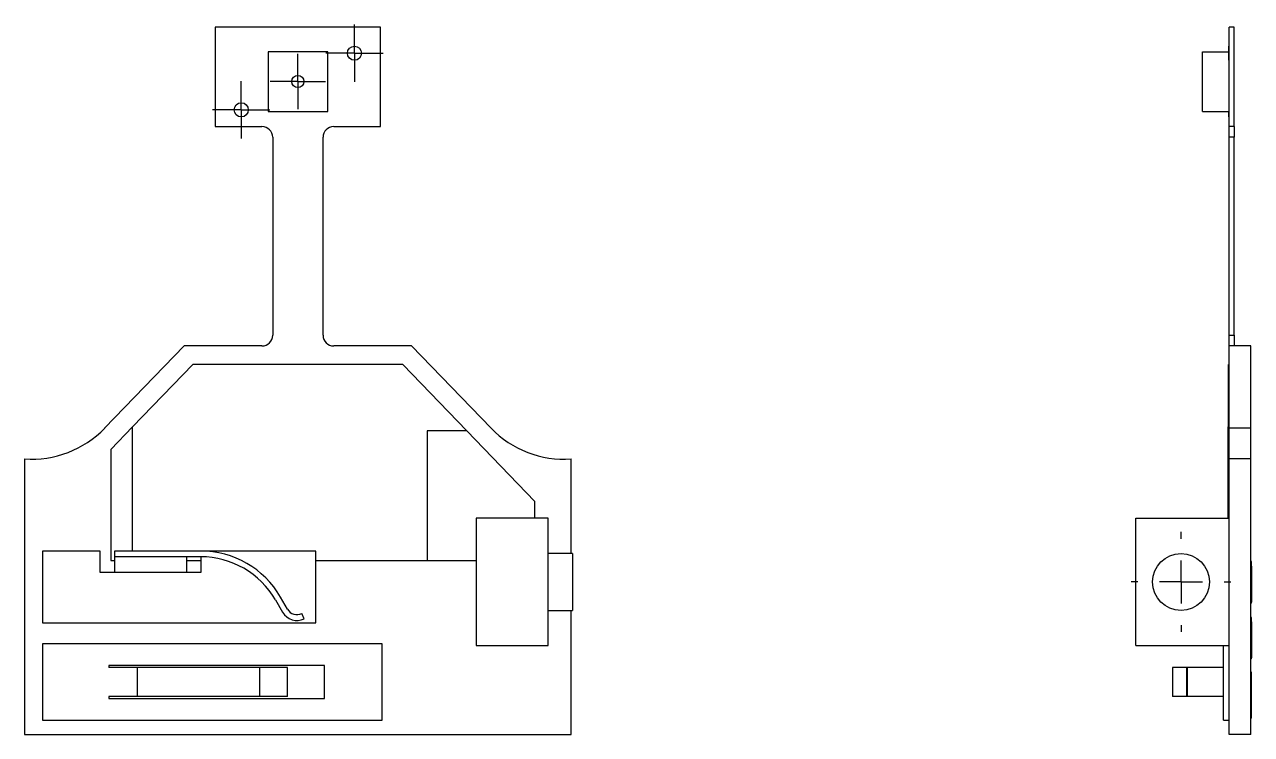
# Model space of a CAD drawing. Extents: x 4.1 to 7.53, y 4.35 to 5.34.
# Drawn here: x 4.098 to 5.804, y 4.35 to 5.337 of the extents above; entities that cross this region are included whole.
import ezdxf

# ---------------------------------------------------------------- set-up
doc = ezdxf.new("R2010")
doc.units = 0
doc.header["$MEASUREMENT"] = 0
doc.layers.get('0').update_dxf_attribs({"linetype": 'CONTINUOUS'})

# ---------------------------------------------------------------- blocks, each defined once
blk = doc.blocks.new('SW_CENTERMARKSYMBOL_0')
at = {"color": 0, "linetype": 'CONTINUOUS'}
for p, q in [((0, 0.03), (0, 0.0385)), ((0, 0), (0, 0.03)), ((-0.03, 0), (-0.0385, 0)), ((0, 0), (-0.03, 0)), ((0, 0), (0, -0.03)), ((0, 0), (0.03, 0)), ((0.03, 0), (0.0385, 0)), ((0, -0.03), (0, -0.0385))]:
    blk.add_line(p, q, dxfattribs=at)
blk = doc.blocks.new('SW_CENTERMARKSYMBOL_1')
at = {"color": 0, "linetype": 'CONTINUOUS'}
for p, q in [((0, 0.03), (0, 0.0398)), ((0, 0), (0, 0.03)), ((-0.03, 0), (-0.0398, 0)), ((0, 0), (-0.03, 0)), ((0, 0), (0, -0.03)), ((0, 0), (0.03, 0)), ((0.03, 0), (0.0398, 0)), ((0, -0.03), (0, -0.0398))]:
    blk.add_line(p, q, dxfattribs=at)
blk = doc.blocks.new('SW_CENTERMARKSYMBOL_2')
at = {"color": 0, "linetype": 'CONTINUOUS'}
for p, q in [((0, 0.03), (0, 0.0398)), ((0, 0), (0, 0.03)), ((-0.03, 0), (-0.0398, 0)), ((0, 0), (-0.03, 0)), ((0, 0), (0, -0.03)), ((0, 0), (0.03, 0)), ((0.03, 0), (0.0398, 0)), ((0, -0.03), (0, -0.0398))]:
    blk.add_line(p, q, dxfattribs=at)
blk = doc.blocks.new('SW_CENTERMARKSYMBOL_3')
at = {"color": 0, "linetype": 'CONTINUOUS'}
for p, q in [((0, 0.06), (0, 0.0695)), ((0, 0), (0, 0.03)), ((-0.06, 0), (-0.0695, 0)), ((0, 0), (-0.03, 0)), ((0, 0), (0, -0.03)), ((0, 0), (0.03, 0)), ((0.06, 0), (0.0695, 0)), ((0, -0.06), (0, -0.0695))]:
    blk.add_line(p, q, dxfattribs=at)

msp = doc.modelspace()

# ---------------------------------------------------------------- linework, layer by layer
at = {"color": 7, "linetype": 'CONTINUOUS'}
for p, q in [((4.5929, 5.3333), (4.3629, 5.3333)), ((4.3629, 5.3333), (4.3629, 5.1953)), ((4.5929, 5.1953), (4.5929, 5.3333)), ((5.7798, 5.3333), (5.7728, 5.3333)), ((5.7728, 5.1953), (5.7728, 5.3333)), ((5.7798, 5.1953), (5.7798, 5.3333)), ((5.7728, 5.307), (5.7724, 5.307)), ((5.7724, 5.2874), (5.7724, 5.307)), ((4.5194, 5.2993), (4.4364, 5.2993)), ((4.4364, 5.2993), (4.4364, 5.2163)), ((4.5194, 5.2163), (4.5194, 5.2993)), ((5.7358, 5.2163), (5.7358, 5.2993)), ((5.7358, 5.2993), (5.7724, 5.2993)), ((5.7724, 5.2874), (5.7728, 5.2874)), ((4.4364, 5.2163), (4.5194, 5.2163)), ((5.7358, 5.2163), (5.7728, 5.2163)), ((5.7724, 5.2086), (5.7724, 5.2163)), ((5.7724, 5.2086), (5.7728, 5.2086)), ((4.3629, 5.1953), (4.4279, 5.1953)), ((4.5279, 5.1953), (4.5929, 5.1953)), ((5.7798, 5.1953), (5.7728, 5.1953)), ((5.7728, 5.1803), (5.7728, 5.1953)), ((5.7798, 5.1953), (5.7798, 5.1803)), ((4.4429, 5.1803), (4.4429, 4.9053)), ((4.5129, 4.9053), (4.5129, 5.1803)), ((5.7798, 5.1803), (5.7728, 5.1803)), ((5.7728, 4.9053), (5.7728, 5.1803)), ((5.7798, 4.9053), (5.7798, 5.1803)), ((5.7728, 4.9053), (5.7798, 4.9053)), ((5.7728, 4.8903), (5.7728, 4.9053)), ((5.7798, 4.9053), (5.7798, 4.8903)), ((4.3197, 4.8903), (4.2093, 4.776)), ((4.4279, 4.8903), (4.3197, 4.8903)), ((4.6361, 4.8903), (4.5279, 4.8903)), ((4.7465, 4.776), (4.6361, 4.8903)), ((5.8028, 4.8903), (5.7728, 4.8903)), ((5.7728, 4.776), (5.7728, 4.8903)), ((5.8028, 4.776), (5.8028, 4.8903)), ((4.3319, 4.8643), (4.2482, 4.7777)), ((4.6239, 4.8643), (4.3319, 4.8643)), ((4.7129, 4.7722), (4.6239, 4.8643)), ((5.7718, 4.7722), (5.7718, 4.8643)), ((5.7718, 4.8643), (5.7728, 4.8643)), ((4.2482, 4.7777), (4.2179, 4.7463)), ((4.2482, 4.6053), (4.2482, 4.7777)), ((5.7713, 4.7722), (5.7713, 4.7777)), ((5.7713, 4.7777), (5.7718, 4.7777)), ((4.6579, 4.7722), (4.6579, 4.5923)), ((4.7129, 4.7722), (4.6579, 4.7722)), ((4.8074, 4.6743), (4.7129, 4.7722)), ((5.7713, 4.7722), (5.7718, 4.7722)), ((5.7713, 4.6743), (5.7713, 4.7722)), ((5.8028, 4.776), (5.7728, 4.776)), ((5.7728, 4.7333), (5.7728, 4.776)), ((5.8028, 4.7333), (5.8028, 4.776)), ((4.2179, 4.7463), (4.2179, 4.5923)), ((4.0979, 4.7333), (4.0979, 4.3503)), ((4.8579, 4.6018), (4.8579, 4.7333)), ((5.8028, 4.7333), (5.7728, 4.7333)), ((5.7728, 4.3503), (5.7728, 4.7333)), ((5.8028, 4.3503), (5.8028, 4.7333)), ((4.8074, 4.6508), (4.8074, 4.6743)), ((5.7713, 4.6743), (5.7728, 4.6743)), ((5.7713, 4.6508), (5.7713, 4.6743)), ((4.8259, 4.6508), (4.7259, 4.6508)), ((4.7259, 4.6508), (4.7259, 4.4738)), ((4.8259, 4.4738), (4.8259, 4.6508)), ((5.6428, 4.4738), (5.6428, 4.6508)), ((5.6428, 4.6508), (5.7728, 4.6508)), ((4.2029, 4.6053), (4.1229, 4.6053)), ((4.1229, 4.6053), (4.1229, 4.5053)), ((4.2029, 4.5753), (4.2029, 4.6053)), ((4.2029, 4.6053), (4.2029, 4.6053)), ((4.2029, 4.5753), (4.2029, 4.6053)), ((4.2179, 4.5923), (4.2229, 4.5923)), ((4.3429, 4.6053), (4.2229, 4.6053)), ((4.2229, 4.6053), (4.2229, 4.5973)), ((4.3429, 4.5973), (4.2229, 4.5973)), ((4.2229, 4.5973), (4.2229, 4.5753)), ((4.3229, 4.5973), (4.3229, 4.5753)), ((4.3229, 4.5923), (4.3429, 4.5923)), ((4.5028, 4.6053), (4.3429, 4.6053)), ((4.3429, 4.5973), (4.3429, 4.5753)), ((4.5028, 4.5053), (4.5028, 4.6053)), ((4.5029, 4.6053), (4.5028, 4.6053)), ((4.5029, 4.5053), (4.5029, 4.6053)), ((4.5029, 4.5923), (4.6579, 4.5923)), ((4.6579, 4.5923), (4.7259, 4.5923)), ((4.8599, 4.6018), (4.8259, 4.6018)), ((4.8599, 4.6018), (4.8599, 4.5228)), ((5.8038, 4.5907), (5.8028, 4.5907)), ((4.2229, 4.5753), (4.2029, 4.5753)), ((4.3229, 4.5753), (4.2229, 4.5753)), ((4.3429, 4.5753), (4.3229, 4.5753)), ((5.8038, 4.5843), (5.8028, 4.5843)), ((5.8038, 4.5843), (5.8038, 4.5343)), ((4.4636, 4.5243), (4.4537, 4.5413)), ((4.4468, 4.5373), (4.4567, 4.5203)), ((4.8259, 4.5228), (4.8599, 4.5228)), ((4.8579, 4.3503), (4.8579, 4.5228)), ((5.8038, 4.5343), (5.8028, 4.5343)), ((5.8038, 4.5329), (5.8028, 4.5329)), ((4.1229, 4.5053), (4.5028, 4.5053)), ((4.1229, 4.5053), (4.5029, 4.5053)), ((4.1229, 4.5053), (4.1229, 4.5053)), ((4.4869, 4.5112), (4.4833, 4.5184)), ((5.8038, 4.5131), (5.8028, 4.5131)), ((5.8038, 4.5067), (5.8028, 4.5067)), ((5.8038, 4.5067), (5.8038, 4.4567)), ((4.5949, 4.4763), (4.1229, 4.4763)), ((4.1229, 4.4763), (4.1229, 4.3703)), ((4.5949, 4.3703), (4.5949, 4.4763)), ((4.7259, 4.4738), (4.8259, 4.4738)), ((5.6428, 4.4738), (5.7728, 4.4738)), ((5.7648, 4.3703), (5.7648, 4.4738)), ((5.8038, 4.4567), (5.8028, 4.4567)), ((5.8038, 4.4553), (5.8028, 4.4553)), ((4.5149, 4.4463), (4.2149, 4.4463)), ((4.2149, 4.4463), (4.2149, 4.4433)), ((4.2549, 4.4433), (4.2149, 4.4433)), ((4.2549, 4.4033), (4.2549, 4.4433)), ((4.4251, 4.4433), (4.2549, 4.4433)), ((4.4251, 4.4033), (4.4251, 4.4433)), ((4.4633, 4.4433), (4.4251, 4.4433)), ((4.4633, 4.4033), (4.4633, 4.4433)), ((4.5149, 4.4003), (4.5149, 4.4463)), ((5.6938, 4.4433), (5.6938, 4.4033)), ((5.714, 4.4433), (5.6938, 4.4433)), ((5.714, 4.4033), (5.714, 4.4433)), ((5.7149, 4.4433), (5.714, 4.4433)), ((5.7149, 4.4033), (5.7149, 4.4433)), ((5.7648, 4.4433), (5.7149, 4.4433)), ((5.8038, 4.4371), (5.8028, 4.4371)), ((5.8038, 4.436), (5.8028, 4.436)), ((5.8038, 4.4345), (5.8038, 4.436)), ((5.8038, 4.4345), (5.8028, 4.4345)), ((5.8038, 4.4283), (5.8028, 4.4283)), ((5.8038, 4.4283), (5.8038, 4.4345)), ((5.8038, 4.3755), (5.8038, 4.4283)), ((4.2149, 4.4033), (4.2149, 4.4003)), ((4.2549, 4.4033), (4.2149, 4.4033)), ((4.4251, 4.4033), (4.2549, 4.4033)), ((4.4633, 4.4033), (4.4251, 4.4033)), ((5.714, 4.4033), (5.6938, 4.4033)), ((5.7149, 4.4033), (5.714, 4.4033)), ((5.7648, 4.4033), (5.7149, 4.4033)), ((4.2149, 4.4003), (4.5149, 4.4003)), ((4.1229, 4.3703), (4.5949, 4.3703)), ((5.7648, 4.3703), (5.7728, 4.3703)), ((5.8038, 4.3755), (5.8028, 4.3755)), ((5.8038, 4.3729), (5.8028, 4.3729)), ((5.8038, 4.3729), (5.8038, 4.3755)), ((4.0979, 4.3503), (4.8579, 4.3503)), ((5.8028, 4.3503), (5.7728, 4.3503))]:
    msp.add_line(p, q, dxfattribs=at)
for centre, radius in [((4.5566, 5.2972), 0.00984), ((4.4779, 5.2578), 0.00845), ((4.3992, 5.2185), 0.00984), ((5.7058, 4.5623), 0.0395)]:
    msp.add_circle(centre, radius, dxfattribs=at)
for centre, radius, start, end in [((4.4279, 5.1803), 0.015, 0, 90), ((4.5279, 5.1803), 0.015, 90, 180), ((4.4279, 4.9053), 0.015, 270, 0), ((4.5279, 4.9053), 0.015, 180, 270), ((4.1079, 4.874), 0.141, 265.9331, 316), ((4.8479, 4.874), 0.141, 224, 274.0669), ((4.3429, 4.4773), 0.128, 30, 90), ((4.3429, 4.4773), 0.12, 30, 90), ((4.4766, 4.5318), 0.015, 210, 296.554), ((4.4766, 4.5318), 0.023, 210, 296.554)]:
    msp.add_arc(centre, radius, start, end, dxfattribs=at)
for points, knots in [([(5.8038, 4.5844), (5.8038, 4.5849), (5.8038, 4.5863), (5.8038, 4.588), (5.8038, 4.5896), (5.8038, 4.5906), (5.8038, 4.5907), (5.8038, 4.5907)], [0, 0, 0, 0, 0.12893, 0.346694, 0.56444, 0.782217, 1, 1, 1, 1]), ([(5.8038, 4.5329), (5.8038, 4.533), (5.8038, 4.5331), (5.8038, 4.5336), (5.8038, 4.5342), (5.8038, 4.5342)], [0, 0, 0, 0, 0.48799, 0.975962, 1, 1, 1, 1]), ([(5.8038, 4.5068), (5.8038, 4.5073), (5.8038, 4.5086), (5.8038, 4.5104), (5.8038, 4.5119), (5.8038, 4.5129), (5.8038, 4.513), (5.8038, 4.5131)], [0, 0, 0, 0, 0.12893, 0.346694, 0.56444, 0.782217, 1, 1, 1, 1]), ([(5.8038, 4.4553), (5.8038, 4.4553), (5.8038, 4.4555), (5.8038, 4.456), (5.8038, 4.4565), (5.8038, 4.4566)], [0, 0, 0, 0, 0.48799, 0.975962, 1, 1, 1, 1]), ([(5.8038, 4.4362), (5.8038, 4.4364), (5.8038, 4.437), (5.8038, 4.4371), (5.8038, 4.4371)], [0, 0, 0, 0, 0.390624, 1, 1, 1, 1])]:
    msp.add_open_spline(points, degree=3, knots=knots, dxfattribs=at)

# ---------------------------------------------------------------- block references
for name, p in [('SW_CENTERMARKSYMBOL_2', (4.5566, 5.2972)), ('SW_CENTERMARKSYMBOL_0', (4.4779, 5.2578)), ('SW_CENTERMARKSYMBOL_1', (4.3992, 5.2185)), ('SW_CENTERMARKSYMBOL_3', (5.7058, 4.5623))]:
    msp.add_blockref(name, p, dxfattribs=at)

doc.saveas('drawing.dxf')
